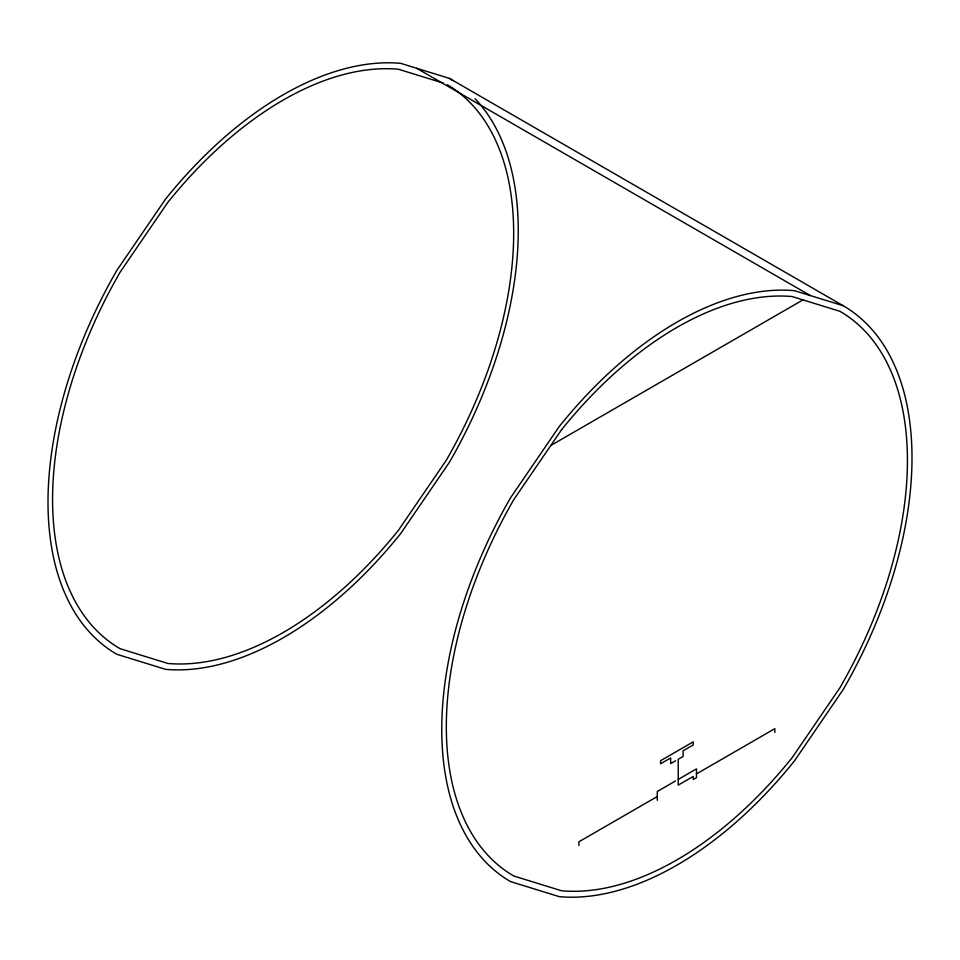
<?xml version="1.0" encoding="UTF-8"?>
<svg xmlns="http://www.w3.org/2000/svg" width="960" height="960" viewBox="0 0 960 960"><rect width="100%" height="100%" fill="white"/><g stroke="black" fill="none" stroke-linecap="round" stroke-linejoin="round"><path stroke-width="1.44" d="M550.788 445.5L802.968 299.892M675.528 760.776L670.668 763.584L670.668 757.98L660.552 763.824L660.552 760.716L693.204 741.864L693.204 744.96L683.076 750.816L683.076 756.42L678.228 759.228L678.228 785.112L693.204 776.46L693.204 779.568L696.468 777.684L696.468 768.876L678.228 779.412M675.528 780.96L657.288 791.496L657.288 800.304M657.288 796.536L578.904 841.788L578.904 845.556M696.468 773.916L774.84 728.664L774.84 732.432M843.132 305.7L794.436 290.664A332.52 191.976 -60 0 0 559.32 426.42L510.624 497.676A332.52 191.976 -60 0 0 510.624 881.628L559.32 896.664A332.52 191.976 -60 0 0 794.436 760.92L843.132 689.652A332.52 191.976 -60 0 0 843.132 305.7L449.376 78.372L400.68 63.336A332.52 191.976 -60 0 0 165.564 199.08L116.868 270.348A332.52 191.976 -60 0 0 116.868 654.3L165.564 669.336A332.52 191.976 -60 0 0 400.68 533.58L449.376 462.324A332.52 191.976 -60 0 0 475.056 98.7M443.304 83.088L398.4 69.228A326.052 188.244 -60 0 0 167.844 202.332L120.096 272.208A326.052 188.244 -60 0 0 120.096 648.696L167.844 663.444A326.052 188.244 -60 0 0 398.4 530.328L446.148 460.464A326.052 188.244 -60 0 0 447.384 84.696M416.664 68.268L810.408 295.596M449.376 78.372A332.52 191.976 -60 0 1 453.144 80.64M561.6 429.672L513.852 499.536A326.052 188.244 -60 0 0 513.852 876.036L561.6 890.772A326.052 188.244 -60 0 0 792.156 757.668L839.904 687.792A326.052 188.244 -60 0 0 839.904 311.304L792.156 296.556A326.052 188.244 -60 0 0 561.6 429.672"/></g></svg>
